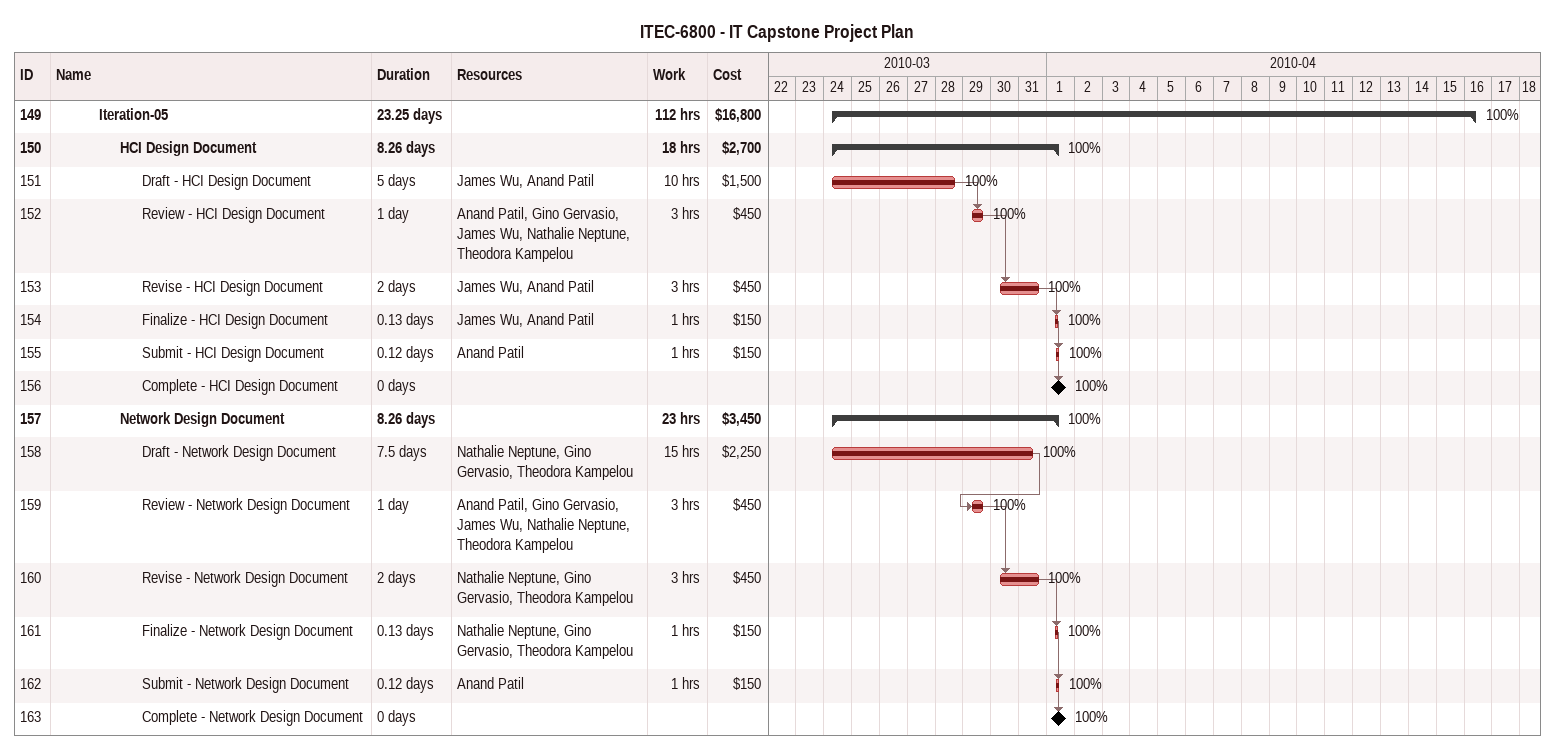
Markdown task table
ITEC-6800 - IT Capstone Project Plan

| ID | Level | Task | Duration | Start | Finish | Predecessors | Resources | % complete | Work (h) | Cost ($) |
|---|---|---|---|---|---|---|---|---|---|---|
| 149 | 3 | **Iteration-05** | 23.25d | 2010-03-24 | 2010-04-16 |  |  | 100 | 112 | 16800 |
| 150 | 4 | **HCI Design Document** | 8.26d | 2010-03-24 | 2010-04-01 |  |  | 100 | 18 | 2700 |
| 151 | 5 | Draft - HCI Design Document | 5d | 2010-03-24 | 2010-03-28 |  | James Wu, Anand Patil | 100 | 10 | 1500 |
| 152 | 5 | Review - HCI Design Document | 1d | 2010-03-29 | 2010-03-29 | 151 | Anand Patil, Gino Gervasio, James Wu, Nathalie Neptune, Theodora Kampelou | 100 | 3 | 450 |
| 153 | 5 | Revise - HCI Design Document | 2d | 2010-03-30 | 2010-03-31 | 152 | James Wu, Anand Patil | 100 | 3 | 450 |
| 154 | 5 | Finalize - HCI Design Document | 0.13d | 2010-04-01 | 2010-04-01 | 153 | James Wu, Anand Patil | 100 | 1 | 150 |
| 155 | 5 | Submit - HCI Design Document | 0.12d | 2010-04-01 | 2010-04-01 | 154 | Anand Patil | 100 | 1 | 150 |
| 156 | 5 | Complete - HCI Design Document | 0d | 2010-04-01 | 2010-04-01 | 155 |  | 100 |  |  |
| 157 | 4 | **Network Design Document** | 8.26d | 2010-03-24 | 2010-04-01 |  |  | 100 | 23 | 3450 |
| 158 | 5 | Draft - Network Design Document | 7.5d | 2010-03-24 | 2010-03-31 |  | Nathalie Neptune, Gino Gervasio, Theodora Kampelou | 100 | 15 | 2250 |
| 159 | 5 | Review - Network Design Document | 1d | 2010-03-29 | 2010-03-29 | 158 | Anand Patil, Gino Gervasio, James Wu, Nathalie Neptune, Theodora Kampelou | 100 | 3 | 450 |
| 160 | 5 | Revise - Network Design Document | 2d | 2010-03-30 | 2010-03-31 | 159 | Nathalie Neptune, Gino Gervasio, Theodora Kampelou | 100 | 3 | 450 |
| 161 | 5 | Finalize - Network Design Document | 0.13d | 2010-04-01 | 2010-04-01 | 160 | Nathalie Neptune, Gino Gervasio, Theodora Kampelou | 100 | 1 | 150 |
| 162 | 5 | Submit - Network Design Document | 0.12d | 2010-04-01 | 2010-04-01 | 161 | Anand Patil | 100 | 1 | 150 |
| 163 | 5 | Complete - Network Design Document | 0d | 2010-04-01 | 2010-04-01 | 162 |  | 100 |  |  |
